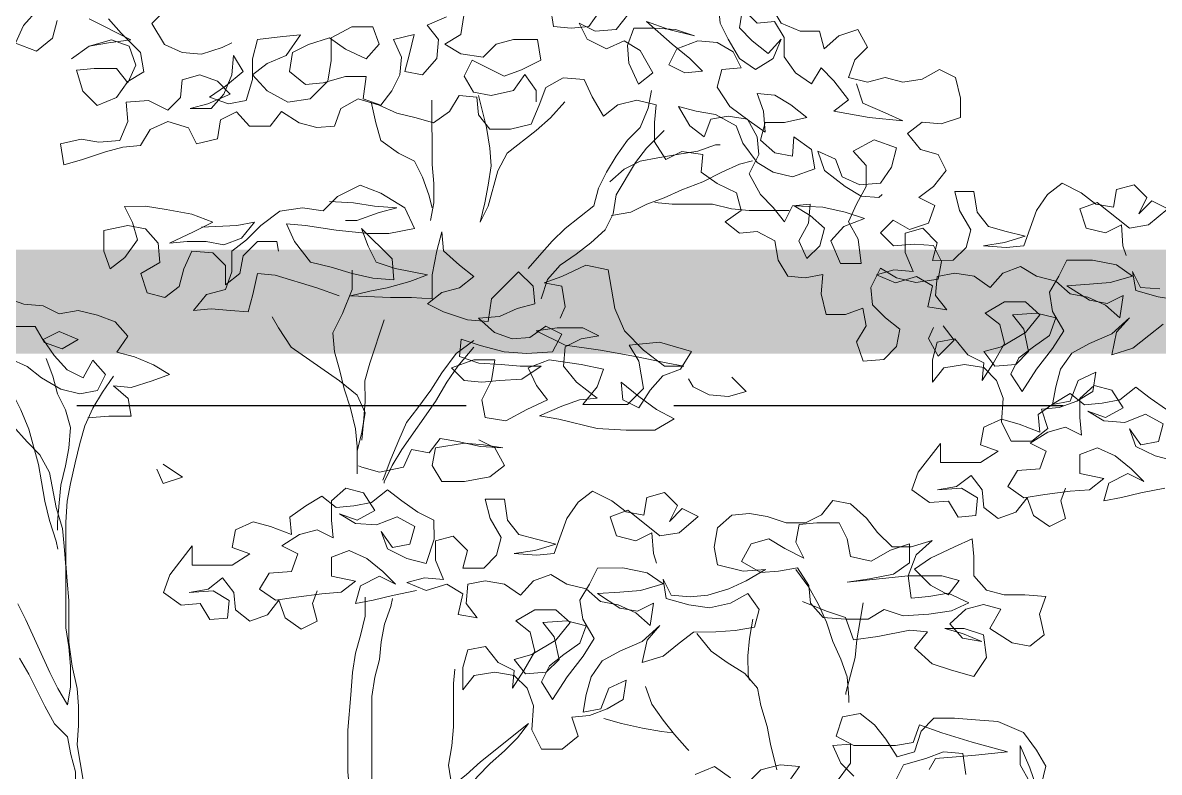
# Model space of a CAD drawing. Header units: metres. Extents: x -58 to 722, y -1100 to 345.
# Drawn here: x 241.104 to 241.651, y -479.598 to -479.237 of the extents above; entities that cross this region are included whole.
import ezdxf

# ---------------------------------------------------------------- set-up
doc = ezdxf.new("R2010")
doc.units = ezdxf.units.M
doc.header["$MEASUREMENT"] = 0
doc.linetypes.add('HIDDEN2', pattern=[0.1875, 0.125, -0.0625])
doc.layers.add('FSR_ARQ_006ARBOLES', color=74, linetype='Continuous', lineweight=0)
doc.layers.add('muro bajo', color=33, linetype='Continuous', lineweight=9)
doc.layers.add('FSR_ARQ_007PROYECCIONES', color=200, linetype='HIDDEN2')

# ---------------------------------------------------------------- blocks, each defined once
blk = doc.blocks.new('arboles fsr 01')
at = {"layer": 'FSR_ARQ_006ARBOLES'}
for points in [[(186.22939, -34.94995), (186.22509, -34.95709), (186.21651, -34.96066), (186.20793, -34.96065), (186.20577, -34.96852), (186.19934, -34.96279), (186.19076, -34.95992), (186.18646, -34.96779), (186.19218, -34.97351), (186.19503, -34.98138), (186.18645, -34.98352), (186.17858, -34.98137), (186.17072, -34.98351), (186.16213, -34.98207), (186.15427, -34.97777), (186.14712, -34.98134), (186.14496, -34.99064), (186.14495, -34.99922), (186.15353, -35.00209), (186.16212, -35.00138), (186.16855, -35.00639), (186.16282, -35.01354), (186.15495, -35.01568), (186.15137, -35.02283), (186.15708, -35.02998), (186.16352, -35.03499), (186.15636, -35.03856), (186.15921, -35.04643), (186.16779, -35.0493), (186.17495, -35.04502), (186.18067, -35.05074), (186.17494, -35.05646), (186.16564, -35.05574), (186.15706, -35.05644), (186.15348, -35.06359), (186.1549, -35.07146), (186.16491, -35.0729), (186.1735, -35.07076), (186.18065, -35.06648), (186.18494, -35.07507), (186.18421, -35.08293), (186.17849, -35.08865), (186.17205, -35.09365), (186.17347, -35.10152), (186.17918, -35.10724), (186.18848, -35.10797), (186.19135, -35.09939), (186.18707, -35.09223), (186.1885, -35.08437), (186.19637, -35.08723), (186.20495, -35.08724), (186.2071, -35.07795), (186.2064, -35.06936), (186.21426, -35.0708), (186.22213, -35.07009), (186.22643, -35.06295), (186.22787, -35.05436), (186.23574, -35.05008), (186.2436, -35.0508), (186.25005, -35.0458), (186.2429, -35.04079), (186.24505, -35.03292), (186.25364, -35.02864), (186.26079, -35.02364), (186.26009, -35.01577), (186.26938, -35.01435), (186.27653, -35.01793), (186.28155, -35.01007), (186.28155, -35.00149), (186.28085, -34.99362), (186.28943, -34.99148), (186.29801, -34.99364), (186.30444, -34.99865), (186.30946, -34.99007), (186.31304, -34.98221), (186.32234, -34.9815), (186.3302, -34.9858), (186.33306, -34.99367), (186.33662, -35.00225), (186.34592, -35.00441), (186.35522, -35.00442), (186.36023, -34.99798), (186.36095, -34.99012), (186.36882, -34.98941), (186.3731, -34.99657), (186.38025, -35.00158), (186.38812, -34.99944), (186.39671, -34.9973), (186.40458, -34.99373), (186.41388, -34.99088), (186.42174, -34.99518), (186.42459, -35.00305), (186.43246, -35.00377), (186.44033, -35.00163), (186.4482, -34.99663), (186.4532, -35.00308), (186.4625, -35.00308), (186.46823, -34.99665), (186.47537, -35.00024), (186.4768, -35.00882), (186.48609, -35.01097), (186.48968, -35.00382), (186.49898, -35.00097), (186.50684, -35.00456), (186.51112, -35.01171), (186.51899, -35.01243), (186.52686, -35.01459), (186.53758, -35.01817), (186.54545, -35.02033), (186.54688, -35.01103), (186.53759, -35.00887), (186.52972, -35.0103), (186.52042, -35.00957), (186.51686, -35.00099), (186.51758, -34.99241), (186.50757, -34.99168), (186.49898, -34.99597), (186.49326, -34.99024), (186.49256, -34.98237), (186.48469, -34.98022), (186.47682, -34.98307), (186.47109, -34.98879), (186.4811, -34.99309), (186.48897, -34.99524), (186.47967, -34.99523), (186.47395, -34.98879), (186.47039, -34.98021), (186.46968, -34.97162), (186.46538, -34.97877), (186.47324, -34.98521), (186.48039, -34.99023), (186.47181, -34.99308), (186.46394, -34.99164), (186.46109, -34.98234), (186.4611, -34.97305), (186.45896, -34.96446), (186.44752, -34.96302), (186.43965, -34.9623), (186.44608, -34.9716), (186.45466, -34.97518), (186.46109, -34.9802), (186.45465, -34.98734), (186.44534, -34.99234), (186.43533, -34.9909), (186.42747, -34.98303), (186.42605, -34.97373), (186.42606, -34.96372), (186.41677, -34.9587), (186.40747, -34.95869), (186.4046, -34.96656), (186.41032, -34.973), (186.41962, -34.96872), (186.42677, -34.96372), (186.43607, -34.96659), (186.44322, -34.97017), (186.44464, -34.97875), (186.43748, -34.98447), (186.42962, -34.98374), (186.41961, -34.98087), (186.41031, -34.98087), (186.41173, -34.99088), (186.40386, -34.99373), (186.39886, -34.98729), (186.39529, -34.98014), (186.39458, -34.97227), (186.39817, -34.96441), (186.38887, -34.96225), (186.39101, -34.97084), (186.39315, -34.9787), (186.38528, -34.98013), (186.37885, -34.97297), (186.37814, -34.96439), (186.38315, -34.95795), (186.37457, -34.95437)], [(186.36671, -34.95365), (186.36813, -34.96223), (186.37528, -34.96653), (186.36812, -34.97081), (186.35811, -34.97224), (186.35239, -34.96651), (186.34453, -34.96436), (186.3338, -34.96435), (186.33236, -34.97364), (186.34094, -34.97794), (186.3488, -34.98081), (186.36311, -34.97367), (186.36668, -34.98083), (186.36238, -34.98797), (186.35452, -34.9894), (186.34451, -34.98724), (186.33951, -34.98009), (186.33449, -34.98723), (186.33449, -34.99224)], [(186.55695, -34.95096), (186.56338, -34.95812), (186.56695, -34.96599), (186.55765, -34.96956), (186.5505, -34.96383), (186.54837, -34.95596)], [(186.53406, -34.95523), (186.51546, -34.96451), (186.52547, -34.96595), (186.53405, -34.96739), (186.54191, -34.97312), (186.53405, -34.96739), (186.52404, -34.96452), (186.51617, -34.96737), (186.5133, -34.97595), (186.51687, -34.98382), (186.52188, -34.97739), (186.5319, -34.9774), (186.53976, -34.97812), (186.53689, -34.98742), (186.53045, -34.99385), (186.52187, -34.99027), (186.51687, -34.98311), (186.50972, -34.97881), (186.51116, -34.97023), (186.51975, -34.96166), (186.52548, -34.95522)], [(186.49974, -34.95091), (186.50617, -34.95735), (186.50044, -34.96664), (186.49257, -34.97021), (186.48398, -34.97092), (186.47469, -34.96805), (186.4704, -34.9659)], [(186.32809, -34.95004), (186.32665, -34.95862), (186.31878, -34.95933), (186.31092, -34.9586), (186.30592, -34.95145)], [(186.29304, -34.95287), (186.29876, -34.96002), (186.30805, -34.96075), (186.31521, -34.95718), (186.31163, -34.96433), (186.30304, -34.96861), (186.29518, -34.96503), (186.28802, -34.96931), (186.28229, -34.97932), (186.28872, -34.98433), (186.29302, -34.97504), (186.29374, -34.96717), (186.29089, -34.9593), (186.28159, -34.95929), (186.2723, -34.96), (186.26371, -34.96285), (186.27516, -34.96), (186.28517, -34.95643), (186.27372, -34.96644), (186.26585, -34.97287), (186.26012, -34.97858), (186.26799, -34.97931), (186.27514, -34.97574), (186.27157, -34.96858), (186.26228, -34.965), (186.25369, -34.9657), (186.24654, -34.96999), (186.24296, -34.97714), (186.25154, -34.97786), (186.25368, -34.98573), (186.24795, -34.99431), (186.23936, -35.00073), (186.2322, -35.00573), (186.23293, -34.99644), (186.23579, -34.98857), (186.22793, -34.98928), (186.22077, -34.99357), (186.21361, -34.99928), (186.22362, -35.00144), (186.23221, -35.00144), (186.23434, -35.00931), (186.2279, -35.01503), (186.22003, -35.01645), (186.21933, -35.00787), (186.21145, -35.01358), (186.21002, -35.02216), (186.22003, -35.02575), (186.22861, -35.02361), (186.23577, -35.01933), (186.24221, -35.01075), (186.24508, -35.00289), (186.25438, -34.99789), (186.26296, -34.99647), (186.27083, -34.99433), (186.26582, -35.0029), (186.25938, -35.00791), (186.25652, -35.00004), (186.24866, -34.9986), (186.24007, -35.00002), (186.23578, -35.00788), (186.23505, -35.01575), (186.23934, -35.02434), (186.23432, -35.03363), (186.2286, -35.03935), (186.22358, -35.04578), (186.22001, -35.03862), (186.21215, -35.0379), (186.21285, -35.04648), (186.21714, -35.05435), (186.21356, -35.06222), (186.20784, -35.05649), (186.2057, -35.04862), (186.21214, -35.04291), (186.2193, -35.03862), (186.20642, -35.03933), (186.19641, -35.04146), (186.18782, -35.04431), (186.19712, -35.0479), (186.20283, -35.05434), (186.19853, -35.06435), (186.18924, -35.06434), (186.19068, -35.05361), (186.19498, -35.04575), (186.19141, -35.03788), (186.18712, -35.03001), (186.18713, -35.02071), (186.19286, -35.01428), (186.18357, -35.00927), (186.17355, -35.01283), (186.17569, -35.02142), (186.18069, -35.02857), (186.18998, -35.0293), (186.19785, -35.02573), (186.20072, -35.01786), (186.20859, -35.0143), (186.20572, -35.02288), (186.19642, -35.03002), (186.18926, -35.0343), (186.1814, -35.03501), (186.17997, -35.03358)], [(186.19146, -34.98424), (186.18859, -34.99282), (186.17857, -34.9971), (186.1707, -35.00067), (186.18572, -34.99926), (186.20146, -34.99641), (186.19503, -34.9914), (186.20147, -34.98282), (186.2072, -34.9771), (186.21148, -34.98426), (186.21864, -34.97926), (186.22365, -34.97211), (186.22366, -34.96353), (186.22796, -34.95638), (186.23582, -34.9571), (186.24227, -34.95067), (186.24369, -34.95926), (186.23796, -34.96497), (186.2308, -34.97069), (186.22509, -34.96425), (186.22866, -34.97283), (186.23652, -34.97785), (186.24368, -34.97285), (186.24869, -34.96427), (186.25227, -34.95712), (186.25299, -34.94925)], [(186.05592, -35.07578), (186.0645, -35.07507), (186.06808, -35.06792), (186.06664, -35.0765), (186.05663, -35.07935), (186.04733, -35.08078)], [(186.05447, -35.09151), (186.0609, -35.09652), (186.06805, -35.10225), (186.07735, -35.10512), (186.07521, -35.09511), (186.06949, -35.08866), (186.07735, -35.09582), (186.08736, -35.10012), (186.09523, -35.10442), (186.10023, -35.11158), (186.10236, -35.11945), (186.10379, -35.12732), (186.09592, -35.12588), (186.09235, -35.11658), (186.08449, -35.11299), (186.08591, -35.12158), (186.09306, -35.12588), (186.10093, -35.12874), (186.10879, -35.12947), (186.10592, -35.13805), (186.11307, -35.14377), (186.12237, -35.14378), (186.12667, -35.1352), (186.12596, -35.12448), (186.12883, -35.11661), (186.13456, -35.11089), (186.14314, -35.10947), (186.15244, -35.11091), (186.15744, -35.11735), (186.15745, -35.10734), (186.15531, -35.09947), (186.14744, -35.09803), (186.14171, -35.10518), (186.13456, -35.10875), (186.13527, -35.11662), (186.13027, -35.10875), (186.12527, -35.10016), (186.12742, -35.09158), (186.13386, -35.08658), (186.12529, -35.08156), (186.11599, -35.08155), (186.10955, -35.08727), (186.11598, -35.09514), (186.1267, -35.10159), (186.13456, -35.10374), (186.12955, -35.11017), (186.12025, -35.10945), (186.11454, -35.10372), (186.11669, -35.09371), (186.1217, -35.08728), (186.11098, -35.08656), (186.10239, -35.08869), (186.10525, -35.09656), (186.11239, -35.10158), (186.11883, -35.10659), (186.1224, -35.11374), (186.11738, -35.12161), (186.11095, -35.11159), (186.10381, -35.10228), (186.09881, -35.09441), (186.10383, -35.08583), (186.10526, -35.07725), (186.10098, -35.0701), (186.09741, -35.06294), (186.08597, -35.06293), (186.07524, -35.06507), (186.06808, -35.07007), (186.07809, -35.07294), (186.08739, -35.07366), (186.0974, -35.07439), (186.08738, -35.08081), (186.07951, -35.08224), (186.07236, -35.07865), (186.07378, -35.08867), (186.08023, -35.08295), (186.0881, -35.07938), (186.09597, -35.07796), (186.10241, -35.07224), (186.11099, -35.07011), (186.11815, -35.06582), (186.12601, -35.06869), (186.13173, -35.07513), (186.13888, -35.07013), (186.14747, -35.06871), (186.15533, -35.07015), (186.15604, -35.07873), (186.15103, -35.08516), (186.15961, -35.08374), (186.15748, -35.07444), (186.16463, -35.07016), (186.17393, -35.07303), (186.18251, -35.06946), (186.17465, -35.0673), (186.16606, -35.06801), (186.16965, -35.05943), (186.16966, -35.05085), (186.16179, -35.0487), (186.15535, -35.05513), (186.15749, -35.063), (186.14819, -35.06299), (186.14247, -35.05726), (186.14033, -35.04939), (186.14535, -35.04082), (186.1475, -35.03223), (186.13892, -35.03223), (186.13748, -35.04152), (186.13247, -35.04796), (186.1246, -35.05009), (186.11601, -35.05223), (186.12531, -35.0551), (186.13461, -35.05654), (186.12459, -35.05725), (186.11673, -35.05652), (186.11102, -35.04078), (186.10602, -35.03363), (186.09959, -35.02861), (186.091, -35.0329), (186.08456, -35.0379), (186.07669, -35.03932), (186.07527, -35.03145), (186.0674, -35.0293), (186.06168, -35.03502), (186.06525, -35.04217), (186.05953, -35.03645), (186.05237, -35.04001), (186.06095, -35.04717), (186.06953, -35.04861), (186.08384, -35.03718), (186.09171, -35.04005), (186.08884, -35.04863), (186.08026, -35.05077), (186.07311, -35.04719), (186.07238, -35.05648), (186.07095, -35.06077)], [(186.42238, -35.07886), (186.43239, -35.07529), (186.45099, -35.06959), (186.45886, -35.06888), (186.461, -35.07818), (186.46314, -35.08605), (186.47101, -35.08534), (186.47959, -35.08463), (186.48745, -35.08536), (186.48174, -35.0782), (186.47316, -35.07604), (186.47031, -35.06817), (186.47031, -35.05888), (186.46388, -35.05386), (186.45745, -35.04742), (186.44887, -35.04098), (186.43886, -35.03954), (186.42956, -35.04096), (186.42313, -35.03452), (186.41313, -35.0295), (186.40382, -35.03307), (186.39309, -35.0395), (186.38879, -35.04879), (186.40023, -35.05095), (186.40953, -35.05095), (186.42384, -35.04954), (186.43743, -35.0474), (186.44601, -35.0467), (186.44243, -35.05456), (186.43527, -35.06385), (186.42597, -35.06599), (186.41667, -35.06884), (186.40737, -35.07098), (186.39807, -35.07168), (186.39879, -35.06239), (186.41239, -35.04881), (186.40952, -35.05668), (186.40594, -35.06382), (186.39736, -35.06668), (186.38305, -35.06953), (186.39092, -35.07239), (186.40093, -35.07526), (186.40879, -35.0767), (186.41737, -35.07885), (186.39949, -35.07955), (186.39019, -35.07954), (186.3809, -35.08025), (186.38091, -35.06952), (186.37877, -35.05879), (186.37663, -35.05021), (186.37591, -35.05879), (186.36875, -35.06522), (186.36231, -35.07022), (186.36874, -35.07523), (186.37661, -35.07739), (186.38304, -35.0824), (186.37588, -35.08597), (186.36515, -35.08953), (186.35585, -35.09024), (186.35443, -35.08023), (186.34229, -35.06806), (186.33584, -35.07449), (186.33512, -35.08235), (186.34299, -35.08451), (186.35085, -35.08809), (186.36015, -35.08881), (186.35299, -35.09524), (186.34512, -35.0981), (186.33725, -35.09738), (186.33011, -35.09236), (186.32295, -35.09593), (186.32723, -35.1038), (186.33868, -35.10453), (186.34869, -35.10382), (186.35942, -35.10097), (186.36801, -35.09812), (186.36871, -35.10599), (186.36013, -35.10884), (186.35011, -35.10955), (186.34153, -35.11025), (186.33223, -35.11025), (186.34081, -35.11597), (186.35082, -35.1167), (186.35869, -35.11742), (186.36656, -35.11671), (186.37228, -35.111), (186.36228, -35.10741), (186.35298, -35.1074), (186.3544, -35.1167), (186.35868, -35.12529), (186.35725, -35.13315), (186.34795, -35.13458), (186.33865, -35.12956), (186.32936, -35.12526), (186.33437, -35.11883), (186.33796, -35.11097), (186.32866, -35.10738), (186.31436, -35.10951), (186.30434, -35.11165), (186.30719, -35.11952), (186.31362, -35.12739), (186.2936, -35.12737), (186.28645, -35.12022), (186.28861, -35.10806), (186.29291, -35.10091), (186.27932, -35.09947), (186.26501, -35.10375), (186.27001, -35.11162), (186.27788, -35.11449), (186.28359, -35.12093), (186.28859, -35.1288), (186.29575, -35.12523), (186.29647, -35.11736), (186.28859, -35.12379), (186.28072, -35.12951), (186.27285, -35.13379), (186.28143, -35.13881), (186.2943, -35.13882), (186.30718, -35.13811), (186.32435, -35.13384), (186.33293, -35.13242), (186.32292, -35.12812), (186.31506, -35.12525), (186.30719, -35.12453), (186.31649, -35.11738), (186.32222, -35.11024), (186.32151, -35.10165), (186.31437, -35.09807), (186.3065, -35.09663), (186.31365, -35.09306), (186.3251, -35.09307), (186.33439, -35.09451), (186.32151, -35.10094), (186.30578, -35.10307), (186.29004, -35.10592), (186.27645, -35.10876), (186.26858, -35.11019), (186.27716, -35.11019), (186.28647, -35.10305), (186.29506, -35.09448), (186.29936, -35.08447), (186.30224, -35.06731), (186.31225, -35.06517), (186.32297, -35.07019), (186.33084, -35.07305), (186.32297, -35.07448), (186.32153, -35.08377), (186.32367, -35.08878)], [(186.28152, -35.03725), (186.27365, -35.03796), (186.25577, -35.03794), (186.24719, -35.04008), (186.23932, -35.04079), (186.22144, -35.04077)], [(186.42671, -35.03667), (186.41598, -35.03737), (186.40668, -35.03879), (186.39667, -35.0395), (186.40453, -35.04165), (186.41454, -35.04524), (186.41955, -35.04524)], [(186.48391, -35.04816), (186.46818, -35.04743), (186.46031, -35.04599), (186.46603, -35.05315), (186.47389, -35.05602), (186.48176, -35.0546), (186.49034, -35.0546), (186.49821, -35.05533), (186.48749, -35.05031), (186.47891, -35.04601), (186.48821, -35.04244), (186.49965, -35.04031), (186.50895, -35.03889), (186.51825, -35.0389), (186.51467, -35.04604), (186.51252, -35.05391), (186.51823, -35.06178), (186.52466, -35.06679), (186.52753, -35.05893), (186.52754, -35.04963), (186.51681, -35.04748), (186.50894, -35.0489), (186.50322, -35.05533), (186.50249, -35.06391), (186.51107, -35.06893), (186.5082, -35.07751), (186.50033, -35.07965), (186.4939, -35.07463), (186.49176, -35.06676), (186.48819, -35.05889), (186.4789, -35.0596), (186.47317, -35.06532), (186.47316, -35.0739), (186.46673, -35.06889), (186.46531, -35.06102), (186.45888, -35.05458), (186.45029, -35.05457), (186.44957, -35.05886)], [(186.53461, -35.13332), (186.52532, -35.13259), (186.5153, -35.13258), (186.51674, -35.12472), (186.52318, -35.119), (186.51532, -35.11971), (186.50602, -35.11684), (186.49816, -35.11397), (186.50531, -35.10969), (186.5139, -35.10612), (186.52177, -35.10398), (186.51677, -35.09683), (186.5225, -35.09039), (186.53036, -35.08754), (186.53895, -35.0854), (186.54753, -35.08684), (186.55469, -35.08327), (186.56327, -35.08256), (186.57114, -35.07971)], [(186.56684, -35.09258), (186.55825, -35.09257), (186.55396, -35.09972), (186.54609, -35.10257), (186.53894, -35.09828), (186.54752, -35.09471), (186.55467, -35.09829), (186.54966, -35.10544), (186.54393, -35.11187), (186.53678, -35.11544), (186.53249, -35.10757), (186.52676, -35.114), (186.53033, -35.12115), (186.5382, -35.12259), (186.54678, -35.12045), (186.55537, -35.11546), (186.56181, -35.11046), (186.56968, -35.10689)], [(186.41445, -35.14823), (186.41231, -35.13964), (186.41089, -35.13106), (186.41447, -35.12319), (186.42234, -35.11676), (186.44381, -35.10176), (186.44954, -35.09319), (186.45241, -35.08818)], [(186.15274, -35.0922), (186.14772, -35.09863), (186.15487, -35.10579), (186.15917, -35.09793), (186.15703, -35.09292)], [(186.0537, -35.16463), (186.06443, -35.16678), (186.07301, -35.16893), (186.08087, -35.17037), (186.07874, -35.1625), (186.07016, -35.1582), (186.063, -35.16177), (186.06873, -35.15606), (186.07589, -35.15034), (186.08376, -35.14677), (186.09162, -35.14964), (186.09161, -35.15822), (186.08088, -35.16036), (186.08732, -35.16537), (186.0959, -35.16609), (186.10734, -35.16754), (186.11664, -35.16897), (186.12379, -35.16397), (186.11951, -35.15682), (186.1095, -35.15609), (186.10664, -35.14822), (186.1138, -35.14465), (186.10593, -35.13964), (186.09807, -35.13749), (186.09091, -35.14106), (186.09164, -35.13319), (186.09164, -35.12461), (186.08521, -35.11888), (186.07734, -35.12102), (186.07233, -35.12888), (186.08019, -35.13318), (186.08806, -35.13033), (186.08091, -35.13461), (186.07161, -35.13532), (186.06232, -35.13173), (186.05444, -35.13602), (186.05658, -35.14389), (186.06445, -35.14533), (186.06946, -35.13818), (186.06659, -35.14604), (186.05801, -35.15033), (186.04942, -35.15246)], [(186.05302, -35.12958), (186.06018, -35.12458), (186.06662, -35.11958), (186.07376, -35.12531), (186.08163, -35.12675), (186.0895, -35.12747), (186.09594, -35.12247), (186.10309, -35.12677), (186.11023, -35.13178), (186.10951, -35.13964), (186.11881, -35.13608), (186.12668, -35.13394), (186.13454, -35.13752), (186.13597, -35.14539), (186.1281, -35.14824), (186.13596, -35.15326), (186.15384, -35.15327), (186.15385, -35.14469), (186.16385, -35.15757), (186.1667, -35.16544), (186.15883, -35.17116), (186.15025, -35.17044), (186.14595, -35.17758), (186.13808, -35.17686), (186.13738, -35.16899), (186.14453, -35.16471), (186.15526, -35.16543), (186.14668, -35.164), (186.14025, -35.15898), (186.13523, -35.16542), (186.13451, -35.17328), (186.12807, -35.17828), (186.12021, -35.17541), (186.11521, -35.16897), (186.11234, -35.17684), (186.10518, -35.18184), (186.09803, -35.17825), (186.10019, -35.17039), (186.09804, -35.16467)], [(186.24712, -35.11517), (186.24068, -35.1216), (186.24854, -35.12376), (186.25713, -35.12305), (186.26428, -35.11948), (186.26643, -35.11591)], [(186.3601, -35.14317), (186.35294, -35.14674), (186.34864, -35.1546), (186.35508, -35.15961), (186.36652, -35.16177), (186.37653, -35.16178), (186.38083, -35.15463), (186.3794, -35.14676), (186.36653, -35.14461), (186.35795, -35.14531), (186.34937, -35.14674), (186.35938, -35.14603), (186.36939, -35.14389), (186.37726, -35.14247), (186.38226, -35.14891), (186.39013, -35.14749), (186.3937, -35.15536), (186.40443, -35.15751), (186.4123, -35.15538), (186.41373, -35.15466)], [(186.50098, -35.15403), (186.49239, -35.15974), (186.50097, -35.16261), (186.50384, -35.15617)], [(186.38793, -35.21042), (186.39865, -35.21258), (186.40723, -35.21473), (186.4151, -35.21617), (186.41296, -35.2083), (186.40438, -35.204), (186.39723, -35.20757), (186.40296, -35.20186), (186.41011, -35.19614), (186.41798, -35.19257), (186.42585, -35.19544), (186.42584, -35.20402), (186.41511, -35.20616), (186.42154, -35.21117), (186.43012, -35.21189), (186.44157, -35.21333), (186.45086, -35.21477), (186.45802, -35.20977), (186.45373, -35.20262), (186.44372, -35.20189), (186.44087, -35.19402), (186.44802, -35.19045), (186.44016, -35.18544), (186.4323, -35.18329), (186.42514, -35.18686), (186.42586, -35.17899), (186.42587, -35.17041), (186.41944, -35.16468), (186.41157, -35.16682), (186.40656, -35.17468), (186.41442, -35.17898), (186.42229, -35.17613), (186.41513, -35.18041), (186.40583, -35.18112), (186.39654, -35.17753), (186.38867, -35.18182), (186.39081, -35.18969), (186.39867, -35.19112), (186.40369, -35.18398), (186.40082, -35.19184), (186.39223, -35.19612), (186.38365, -35.19826), (186.38008, -35.18753), (186.38009, -35.17895), (186.38724, -35.17538), (186.3944, -35.17038), (186.40084, -35.16538), (186.40799, -35.17111), (186.41586, -35.17254), (186.42372, -35.17327), (186.43016, -35.16827), (186.43731, -35.17256), (186.44446, -35.17758), (186.44374, -35.18544), (186.45304, -35.18188), (186.46091, -35.17974), (186.46877, -35.18332), (186.47019, -35.19119), (186.46232, -35.19404), (186.47019, -35.19906), (186.48807, -35.19907), (186.48807, -35.19049), (186.49807, -35.20337), (186.50093, -35.21124), (186.49306, -35.21696), (186.48447, -35.21623), (186.48018, -35.22338), (186.47231, -35.22266), (186.4716, -35.21479), (186.47876, -35.21051), (186.48949, -35.21123), (186.4809, -35.20979), (186.47447, -35.20478), (186.46946, -35.21121), (186.46874, -35.21908), (186.4623, -35.22408), (186.45443, -35.22121), (186.44943, -35.21477), (186.44656, -35.22264), (186.43941, -35.22764), (186.43226, -35.22405), (186.43441, -35.21619), (186.43227, -35.21046)], [(186.21556, -35.21527), (186.20483, -35.21955), (186.19624, -35.22241), (186.19266, -35.23242), (186.18193, -35.23098), (186.16763, -35.2281), (186.15976, -35.22881), (186.16548, -35.23597), (186.1576, -35.24311), (186.14902, -35.24596), (186.139, -35.24882), (186.13329, -35.24023), (186.13473, -35.23022), (186.14331, -35.22736), (186.1519, -35.22737), (186.14403, -35.22951), (186.13544, -35.23308), (186.14403, -35.23166), (186.14975, -35.22522), (186.14261, -35.21878), (186.13474, -35.21663), (186.12687, -35.21877), (186.13187, -35.22735), (186.12185, -35.23378), (186.11398, -35.2352), (186.10755, -35.23019), (186.10971, -35.2209), (186.10685, -35.21303), (186.11615, -35.21232), (186.12545, -35.21233), (186.13332, -35.21019), (186.13905, -35.20376), (186.13905, -35.19518), (186.13978, -35.18731), (186.14764, -35.19089), (186.15836, -35.19591), (186.16551, -35.20092), (186.15835, -35.20807), (186.15048, -35.21235), (186.14548, -35.20591), (186.15335, -35.20377), (186.16837, -35.20379), (186.19554, -35.20667), (186.18553, -35.20523), (186.17481, -35.20308), (186.16766, -35.19806), (186.16767, -35.18948), (186.17625, -35.19235), (186.18482, -35.19736), (186.19412, -35.19523), (186.19556, -35.18736), (186.19914, -35.18021), (186.20916, -35.18022), (186.21702, -35.18094), (186.21845, -35.18881), (186.21486, -35.19596), (186.22345, -35.19168), (186.23061, -35.18739), (186.23847, -35.18955), (186.24275, -35.19742), (186.23417, -35.20242), (186.2263, -35.20169), (186.21772, -35.20026), (186.21271, -35.20812), (186.21198, -35.21598), (186.20626, -35.22242), (186.19624, -35.22312), (186.18623, -35.22311), (186.17908, -35.21881), (186.1705, -35.22167), (186.15906, -35.22094), (186.14904, -35.2195), (186.14118, -35.21592), (186.15048, -35.21164), (186.15906, -35.21307), (186.16693, -35.2138), (186.16837, -35.20379), (186.1648, -35.19449), (186.15765, -35.18804), (186.16695, -35.19091), (186.17553, -35.19092), (186.18197, -35.18449), (186.18699, -35.17806), (186.19414, -35.17163), (186.20201, -35.1702), (186.20701, -35.17664), (186.21416, -35.18023), (186.22275, -35.18023), (186.23133, -35.17738), (186.2392, -35.17596), (186.24706, -35.17668), (186.2535, -35.18241), (186.25492, -35.19099), (186.25348, -35.19886), (186.24204, -35.20171), (186.23202, -35.20098), (186.2406, -35.206), (186.24847, -35.20958), (186.25776, -35.21245), (186.26563, -35.21317), (186.27421, -35.21247), (186.27779, -35.20532), (186.27635, -35.2139), (186.26634, -35.21675), (186.25704, -35.21817), (186.24774, -35.21602), (186.23988, -35.21172), (186.23487, -35.21887), (186.23701, -35.22674), (186.24559, -35.22817), (186.25417, -35.2289), (186.26418, -35.22891), (186.27061, -35.23392), (186.27776, -35.23965), (186.28706, -35.24252), (186.28492, -35.2325), (186.2792, -35.22606), (186.28706, -35.23322), (186.29707, -35.23752), (186.30494, -35.24182), (186.30994, -35.24897), (186.31207, -35.25684), (186.3135, -35.26471), (186.30563, -35.26327), (186.30206, -35.25397), (186.2942, -35.25039), (186.29562, -35.25897), (186.30277, -35.26327), (186.31064, -35.26614), (186.3185, -35.26686), (186.31563, -35.27544), (186.32278, -35.28117), (186.33208, -35.28118), (186.33638, -35.2726), (186.33567, -35.26187), (186.33854, -35.25401), (186.34427, -35.24829), (186.35285, -35.24687), (186.36215, -35.24831), (186.36715, -35.25475), (186.36716, -35.24473), (186.36502, -35.23686), (186.35715, -35.23543), (186.35142, -35.24257), (186.34427, -35.24614), (186.34498, -35.25401), (186.33998, -35.24614), (186.33498, -35.23755), (186.33713, -35.22897), (186.34357, -35.22397), (186.335, -35.21896), (186.3257, -35.21895), (186.31926, -35.22466), (186.32569, -35.23254), (186.33641, -35.23898), (186.34427, -35.24114), (186.33926, -35.24757), (186.32996, -35.24685), (186.32425, -35.24112), (186.3264, -35.23111), (186.33141, -35.22468), (186.32069, -35.22395), (186.3121, -35.22609), (186.31496, -35.23396), (186.3221, -35.23897), (186.32854, -35.24398), (186.33211, -35.25114), (186.32709, -35.259), (186.32066, -35.24898), (186.31352, -35.23968), (186.30852, -35.23181), (186.31354, -35.22323), (186.31497, -35.21465), (186.31069, -35.20749), (186.30712, -35.20034), (186.29568, -35.20033), (186.28495, -35.20246), (186.27779, -35.20746), (186.2878, -35.21033), (186.2971, -35.21106), (186.30711, -35.21178), (186.29709, -35.21821), (186.28922, -35.21963), (186.28207, -35.21605), (186.28349, -35.22606), (186.28994, -35.22035), (186.29781, -35.21678), (186.30568, -35.21535), (186.31212, -35.20964), (186.3207, -35.2075), (186.32786, -35.20322), (186.33572, -35.20608), (186.34144, -35.21253), (186.34859, -35.20753), (186.35718, -35.2061), (186.36504, -35.20754), (186.36575, -35.21612), (186.36074, -35.22256), (186.36932, -35.22113), (186.36719, -35.21184), (186.37434, -35.20755), (186.38364, -35.21042), (186.39222, -35.20685), (186.38436, -35.2047), (186.37577, -35.20541), (186.37936, -35.19683), (186.37937, -35.18824), (186.3715, -35.18609), (186.36506, -35.19252), (186.3672, -35.20039), (186.3579, -35.20038), (186.35218, -35.19466), (186.35004, -35.18679), (186.35506, -35.17821), (186.35721, -35.16963), (186.34863, -35.16962), (186.34719, -35.17892), (186.34218, -35.18535), (186.33431, -35.18749), (186.32572, -35.18963), (186.33502, -35.1925), (186.34432, -35.19393), (186.3343, -35.19464), (186.32644, -35.19392), (186.32073, -35.17818), (186.31573, -35.17102), (186.3093, -35.16601), (186.30071, -35.17029), (186.29427, -35.17529), (186.2864, -35.17672), (186.28498, -35.16885), (186.27711, -35.1667), (186.27139, -35.17241), (186.27496, -35.17957), (186.26924, -35.17384), (186.26208, -35.17741), (186.27066, -35.18457), (186.27924, -35.18601), (186.29355, -35.17458), (186.30142, -35.17745), (186.29855, -35.18603), (186.28997, -35.18816), (186.28282, -35.18458), (186.28209, -35.19388), (186.28066, -35.19817)], [(186.21843, -35.20097), (186.21271, -35.20883), (186.20841, -35.2167), (186.20482, -35.22456), (186.20196, -35.23314), (186.19837, -35.241), (186.1955, -35.24887), (186.19478, -35.25817), (186.19478, -35.26031)], [(186.18838, -35.21596), (186.18981, -35.22383), (186.19123, -35.23241), (186.19194, -35.24028), (186.19621, -35.25602), (186.19621, -35.25674)], [(186.23772, -35.22316), (186.23915, -35.23174), (186.23986, -35.23961), (186.23985, -35.24819), (186.23913, -35.25034)], [(186.26275, -35.22962), (186.25631, -35.23748), (186.24915, -35.24248), (186.24128, -35.24748), (186.23555, -35.25391), (186.23411, -35.26178), (186.23124, -35.27107), (186.22981, -35.27894), (186.22694, -35.29038)], [(186.28562, -35.25324), (186.28275, -35.26111), (186.27773, -35.26825), (186.27272, -35.27469), (186.26699, -35.28112), (186.26628, -35.28183)], [(186.26341, -35.29256), (186.25483, -35.28897), (186.24767, -35.29397)], [(186.2398, -35.29611), (186.23409, -35.29038), (186.22551, -35.28823), (186.21692, -35.28894), (186.22192, -35.2961)], [(186.1926, -35.29321), (186.19833, -35.28749), (186.20191, -35.27963), (186.19405, -35.27891), (186.19404, -35.28749), (186.20047, -35.29608)], [(186.17401, -35.29534), (186.17044, -35.28818), (186.16043, -35.28531), (186.15256, -35.28244), (186.14398, -35.28315), (186.14254, -35.29245)], [(186.11393, -35.296), (186.11823, -35.28813), (186.11824, -35.27955), (186.11393, -35.28956), (186.11107, -35.29814)], [(186.10892, -35.29742), (186.10678, -35.28884), (186.11108, -35.28169), (186.11681, -35.27383), (186.12826, -35.26883), (186.13827, -35.26813), (186.14757, -35.26742), (186.15687, -35.26743), (186.16258, -35.27315), (186.16544, -35.28245), (186.1733, -35.28461), (186.17831, -35.27675), (186.18333, -35.27031), (186.18977, -35.26531), (186.19763, -35.26675), (186.20049, -35.27534), (186.19262, -35.27962), (186.17402, -35.2796), (186.16615, -35.27816), (186.1633, -35.27029), (186.15329, -35.27386), (186.13969, -35.27814), (186.12395, -35.28242), (186.13826, -35.28386), (186.14684, -35.28458), (186.15614, -35.28531), (186.15899, -35.29032)], [(186.3042, -35.26756), (186.29633, -35.2697), (186.28703, -35.27184), (186.27845, -35.27326), (186.27344, -35.27397)]]:
    blk.add_lwpolyline(points, dxfattribs=at)
at = {"layer": 'FSR_ARQ_006ARBOLES', "color": 35}
for points in [[(186.283, -34.98719), (186.28442, -34.99505), (186.28799, -35.00364), (186.29371, -35.00937), (186.29871, -35.01652), (186.30299, -35.02368), (186.30656, -35.03083), (186.3087, -35.0387), (186.32156, -35.04873), (186.32728, -35.05446), (186.33299, -35.0609), (186.338, -35.06662)], [(186.32161, -34.99223), (186.32804, -34.99939), (186.33448, -35.00511), (186.34734, -35.01514), (186.35162, -35.02301), (186.3559, -35.03875), (186.35947, -35.0459), (186.35733, -35.03732), (186.35591, -35.02945), (186.35449, -35.02087), (186.35521, -35.013), (186.35665, -35.0037), (186.36024, -34.9894)], [(186.38098, -34.99157), (186.38095, -35.02017), (186.38023, -35.02876), (186.38022, -35.03734), (186.38164, -35.04521)], [(186.40815, -34.99231), (186.406, -35.0016), (186.40385, -35.00947), (186.39597, -35.01518), (186.38882, -35.01875), (186.38524, -35.0259), (186.38237, -35.03376), (186.38093, -35.03949)], [(186.33226, -35.08021), (186.32941, -35.07162), (186.32369, -35.06518), (186.31655, -35.06017), (186.31011, -35.05515), (186.30368, -35.04943), (186.30011, -35.04227), (186.29869, -35.03369), (186.29012, -35.01938), (186.28512, -35.01294), (186.27726, -35.00506)], [(186.30156, -35.02797), (186.29512, -35.02224), (186.28798, -35.01866), (186.28011, -35.01722), (186.27153, -35.01578), (186.26223, -35.01434), (186.25437, -35.01148), (186.25222, -35.01147)], [(186.30083, -35.04299), (186.29225, -35.04155), (186.2851, -35.03797), (186.27723, -35.0351), (186.26937, -35.03152), (186.26007, -35.02793), (186.2515, -35.02363), (186.24363, -35.02005), (186.23791, -35.01861)], [(186.56601, -35.21631), (186.56242, -35.22346), (186.55167, -35.24705), (186.54809, -35.2542), (186.54379, -35.26135), (186.54237, -35.25348), (186.54238, -35.24418), (186.5431, -35.2356), (186.54454, -35.22702), (186.54457, -35.19984), (186.54529, -35.19054), (186.54601, -35.18268), (186.54888, -35.17338), (186.55176, -35.15765), (186.55605, -35.14979), (186.56178, -35.14407), (186.56823, -35.13692)], [(186.41667, -35.06741), (186.41666, -35.07599), (186.42094, -35.08672), (186.42522, -35.09531), (186.4245, -35.10389), (186.42235, -35.11176), (186.42019, -35.12034), (186.41733, -35.12892), (186.41517, -35.13821), (186.41445, -35.14608), (186.41444, -35.15824)], [(186.40234, -35.08957), (186.40876, -35.10888), (186.4109, -35.11675), (186.41089, -35.12605), (186.4116, -35.13535), (186.41231, -35.14322)], [(186.57542, -35.08973), (186.57255, -35.09831), (186.57183, -35.10689), (186.57111, -35.11475), (186.56824, -35.12262), (186.56466, -35.12977), (186.56107, -35.13835), (186.55677, -35.15408), (186.55533, -35.16194), (186.55389, -35.17052), (186.55174, -35.1791), (186.54887, -35.1884), (186.54815, -35.19198)], [(186.36228, -35.09883), (186.37014, -35.10456), (186.37657, -35.11315), (186.38157, -35.12102), (186.38729, -35.12889), (186.39229, -35.13533), (186.39586, -35.1432), (186.39942, -35.15179), (186.40228, -35.15966), (186.40299, -35.16109)], [(186.36228, -35.10169), (186.36942, -35.11028), (186.37442, -35.11744), (186.37942, -35.12602), (186.39442, -35.14749), (186.39871, -35.15465), (186.40228, -35.1618), (186.40228, -35.16252)], [(186.55323, -35.10687), (186.55037, -35.11474), (186.54821, -35.1226), (186.54463, -35.12975), (186.54248, -35.13761), (186.54318, -35.14691), (186.54461, -35.15478), (186.54674, -35.16337), (186.54745, -35.17123), (186.54816, -35.17982), (186.54816, -35.18339)], [(186.52319, -35.11471), (186.52819, -35.12187), (186.53247, -35.12902), (186.53604, -35.13689), (186.53818, -35.14476), (186.54032, -35.15335), (186.54245, -35.16265), (186.54388, -35.17052), (186.54458, -35.17981), (186.54457, -35.19841), (186.54384, -35.20628), (186.54312, -35.21486), (186.5431, -35.23345), (186.54166, -35.24418), (186.53951, -35.25419), (186.53879, -35.26206), (186.53878, -35.27064), (186.53949, -35.27922), (186.53805, -35.28709), (186.53373, -35.31283)], [(186.51078, -35.38719), (186.51579, -35.38004), (186.52009, -35.37289), (186.52296, -35.36431), (186.52511, -35.35645), (186.5287, -35.34787), (186.53443, -35.33214), (186.53658, -35.32428), (186.53874, -35.3157), (186.54018, -35.29996), (186.54019, -35.29138), (186.54234, -35.28352), (186.54378, -35.27565), (186.54951, -35.26993), (186.55381, -35.26207), (186.56097, -35.24777), (186.56527, -35.24062)], [(186.41776, -35.43073), (186.41777, -35.42072), (186.41421, -35.41213), (186.41208, -35.38853), (186.41209, -35.37995), (186.41067, -35.37136), (186.40924, -35.3635), (186.40925, -35.35491), (186.40854, -35.34633), (186.40855, -35.33775), (186.40784, -35.32916), (186.40791, -35.25764), (186.40649, -35.24906), (186.40435, -35.24119), (186.40364, -35.23332), (186.40222, -35.22546), (186.39936, -35.21759), (186.39865, -35.21401)], [(186.41081, -35.21331), (186.4108, -35.22189), (186.41294, -35.23047), (186.41508, -35.23834), (186.4165, -35.24692), (186.41721, -35.25694), (186.41862, -35.27267), (186.41861, -35.29127), (186.41644, -35.31487), (186.41643, -35.3256), (186.41714, -35.33561), (186.41856, -35.34491), (186.41853, -35.37995), (186.4228, -35.40356), (186.4235, -35.41143), (186.42493, -35.42001), (186.42635, -35.42788), (186.4292, -35.43432)], [(186.40496, -35.35062), (186.39997, -35.34132), (186.39497, -35.3313), (186.38925, -35.32414), (186.38354, -35.31841), (186.37711, -35.31269), (186.37139, -35.30696), (186.36639, -35.30052), (186.36067, -35.29336), (186.35496, -35.28763), (186.34853, -35.28191), (186.34281, -35.27618), (186.33781, -35.26974), (186.35925, -35.28692), (186.36568, -35.29265), (186.37211, -35.29766), (186.37355, -35.28837), (186.37213, -35.27978), (186.37142, -35.2712), (186.37144, -35.25189), (186.37073, -35.24545)]]:
    blk.add_lwpolyline(points, dxfattribs=at)

msp = doc.modelspace()

# ---------------------------------------------------------------- linework, layer by layer
at = {"layer": 'FSR_ARQ_007PROYECCIONES', "ltscale": 1.5}
msp.add_line((231.92999, -479.42142), (248.29485, -479.42142), dxfattribs=at)
at = {"layer": 'muro bajo', "ltscale": 0.005, "const_width": 0.05}
msp.add_lwpolyline([(241.98859, -482.27142), (241.98859, -482.02142), (236.73859, -482.02142), (236.73859, -479.37142), (241.98859, -479.37142), (241.98859, -479.12142), (236.43859, -479.12142)], dxfattribs=at)

# ---------------------------------------------------------------- block references
at = {"layer": 'FSR_ARQ_006ARBOLES', "xscale": -1.078303154721954, "yscale": 1.078303154721954, "zscale": 1.078303154721954}
msp.add_blockref('arboles fsr 01', (442.27616, -441.54302), dxfattribs=at)

doc.saveas('drawing.dxf')
